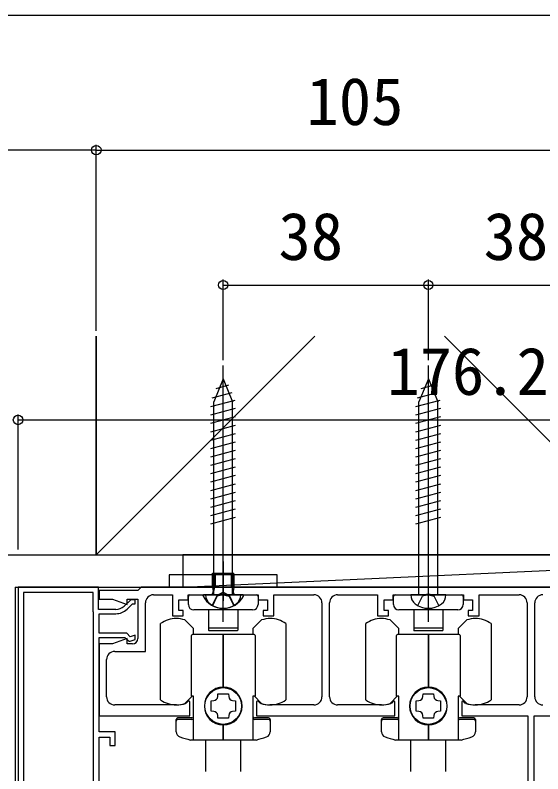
# Model space of a CAD drawing. Units: millimetres, scale not verified. Extents: x -700 to 700, y -1078 to 1074.
# Drawn here: x -539.8 to -442.1, y 555 to 695.6 of the extents above; entities that cross this region are included whole.
import ezdxf
from ezdxf.enums import TextEntityAlignment as Align

# ---------------------------------------------------------------- set-up
doc = ezdxf.new("R2010")
doc.units = ezdxf.units.MM
doc.header["$LTSCALE"] = 6
for name, color, linetype in [('0-3_YKK_11', 7, 'Continuous'), ('0-4_YKK_12', 2, 'Continuous'), ('0-5_YKK_13', 4, 'Continuous'), ('0-7_YKK_D', 6, 'Continuous'), ('0-9_YSS_K', 3, 'Continuous')]:
    doc.layers.add(name, color=color, linetype=linetype)
doc.styles.add('ＭＳ ゴシック', font='')
doc.styles.get('ＭＳ ゴシック').set_extended_font_data('MS Gothic')

msp = doc.modelspace()

# ---------------------------------------------------------------- linework, layer by layer
at = {"layer": '0-3_YKK_11'}
for p, q in [((-482.952, 586.653), (-482.952, 569.253)), ((-481.552, 569.253), (-481.552, 586.653)), ((-444.952, 586.653), (-444.952, 569.253)), ((-443.552, 569.253), (-443.552, 586.653)), ((-522.852, 569.253), (-522.852, 576.153)), ((-509.902, 567.753), (-521.352, 567.753)), ((-484.452, 567.753), (-492.602, 567.753)), ((-471.902, 567.753), (-480.052, 567.753)), ((-446.452, 567.753), (-454.602, 567.753))]:
    msp.add_line(p, q, dxfattribs=at)
for points in [[(-539.252, 589.553), (-539.252, 550.553), (-521.252, 550.553), (-521.252, 553.053), (-522.252, 553.053), (-522.252, 551.553), (-524.252, 551.553), (-524.252, 561.753), (-522.252, 561.753), (-522.252, 560.253), (-521.252, 560.253), (-521.252, 562.753), (-524.252, 562.753), (-524.252, 580.253), (-519.452, 580.253), (-518.752, 579.553), (-518.452, 579.553), (-517.552, 579.853), (-517.552, 580.696), (-518.461, 580.393), (-519.121, 581.053), (-524.252, 581.053), (-524.252, 584.653), (-521.129, 584.653)], [(-521.129, 585.453), (-524.352, 585.453), (-524.352, 589.553), (-539.252, 589.553)], [(-372.052, 589.553), (-516.452, 589.553), (-517.052, 588.953), (-524.252, 588.953), (-524.252, 587.353), (-521.76, 587.353), (-519.052, 586.367), (-519.052, 587.353), (-517.052, 587.353), (-517.052, 580.053)], [(-514.152, 588.153), (-510.652, 588.153), (-510.652, 584.253), (-508.652, 584.253), (-508.652, 585.253), (-509.452, 585.253), (-509.452, 587.253), (-507.752, 587.253), (-507.752, 588.153), (-501.711, 588.153), (-501.527, 588.273), (-500.977, 588.273), (-500.794, 588.153), (-494.752, 588.153), (-494.752, 587.253), (-493.052, 587.253), (-493.052, 585.253), (-493.852, 585.253), (-493.852, 584.253), (-491.852, 584.253), (-491.852, 588.153), (-484.452, 588.153)], [(-480.052, 588.153), (-472.652, 588.153), (-472.652, 584.253), (-470.652, 584.253), (-470.652, 585.253), (-471.452, 585.253), (-471.452, 587.253), (-469.752, 587.253), (-469.752, 588.153), (-463.711, 588.153), (-463.527, 588.273), (-462.977, 588.273), (-462.794, 588.153), (-456.752, 588.153), (-456.752, 587.253), (-455.052, 587.253), (-455.052, 585.253), (-455.852, 585.253), (-455.852, 584.253), (-453.852, 584.253), (-453.852, 588.153), (-446.452, 588.153)], [(-521.352, 577.653), (-515.652, 577.653), (-515.652, 586.653)], [(-519.066, 585.475), (-518.033, 586.453), (-517.552, 586.453), (-517.552, 587.253), (-518.352, 587.253), (-519.616, 586.056)], [(-518.052, 579.053), (-519.052, 579.053), (-519.052, 580.039), (-521.76, 579.053), (-524.252, 579.053), (-524.252, 565.753), (-507.452, 565.753), (-507.452, 568.387), (-507.699, 568.489), (-508.097, 568.091), (-508.218, 568.017)], [(-494.287, 568.017), (-494.407, 568.091), (-494.805, 568.489), (-495.052, 568.387), (-495.052, 565.753), (-469.452, 565.753), (-469.452, 568.387), (-469.699, 568.489), (-470.097, 568.091), (-470.218, 568.017)], [(-456.287, 568.017), (-456.407, 568.091), (-456.805, 568.489), (-457.052, 568.387), (-457.052, 565.753), (-444.852, 565.753), (-444.852, 550.553), (-443.652, 550.553), (-443.652, 565.753), (-431.452, 565.753), (-431.452, 568.387), (-431.699, 568.489), (-432.097, 568.091), (-432.218, 568.017)]]:
    msp.add_lwpolyline(points, dxfattribs=at)
msp.add_lwpolyline([(-538.252, 588.553), (-538.252, 551.553), (-525.252, 551.553), (-525.252, 584.853), (-525.352, 585.053), (-525.352, 588.553)], close=True, dxfattribs=at)
for centre, radius, start, end in [((-514.152, 586.653), 1.5, 90.00001, 179.99999), ((-484.452, 586.653), 1.5, 0.00001, 89.99999), ((-480.052, 586.653), 1.5, 90.00001, 179.99999), ((-446.452, 586.653), 1.5, 0.00001, 89.99999), ((-442.052, 586.653), 1.5, 90.00001, 179.99999), ((-521.129, 587.653), 2.2, 269.99999, 313.45185), ((-521.129, 587.653), 3, 270, 313.45186), ((-518.052, 580.053), 1, 270.00001, 359.99999), ((-521.352, 576.153), 1.5, 90.00001, 179.99999), ((-521.352, 569.253), 1.5, 180.00001, 269.99999), ((-509.902, 573.253), 5.5, 270, 287.83761), ((-492.602, 573.253), 5.5, 252.16239, 270), ((-484.452, 569.253), 1.5, 270.00001, 359.99999), ((-480.052, 569.253), 1.5, 180.00001, 269.99999), ((-471.902, 573.253), 5.5, 270, 287.83761), ((-454.602, 573.253), 5.5, 252.16239, 270), ((-446.452, 569.253), 1.5, 270.00001, 359.99999), ((-442.052, 569.253), 1.5, 180.00001, 269.99999)]:
    msp.add_arc(centre, radius, start, end, dxfattribs=at)
at = {"layer": '0-4_YKK_12'}
for q in [(-362.75, 589.553), (-539.75, 550.553)]:
    msp.add_line((-539.75, 589.553), q, dxfattribs=at)
at = {"layer": '0-5_YKK_13'}
for p, q in [((-501.25, 583.153), (-501.25, 630.653)), ((-463.25, 583.153), (-463.25, 630.653)), ((-501.25, 628.153), (-503, 623.928)), ((-502.569, 626.406), (-500.195, 627.042)), ((-501.25, 628.153), (-499.5, 623.928)), ((-463.25, 628.153), (-465, 623.928)), ((-464.569, 626.406), (-462.195, 627.042)), ((-463.25, 628.153), (-461.5, 623.928)), ((-503.292, 624.659), (-499.616, 625.645)), ((-465.292, 624.659), (-461.616, 625.645)), ((-503.55, 623.037), (-499.037, 624.247)), ((-465.55, 623.037), (-461.037, 624.247)), ((-503.55, 621.485), (-498.95, 622.717)), ((-503, 588.153), (-503, 623.928)), ((-499.5, 588.153), (-499.5, 623.928)), ((-465.55, 621.485), (-460.95, 622.717)), ((-465, 588.153), (-465, 623.928)), ((-461.5, 588.153), (-461.5, 623.928)), ((-503.55, 619.932), (-498.95, 621.164)), ((-465.55, 619.932), (-460.95, 621.164)), ((-503.55, 618.379), (-498.95, 619.611)), ((-465.55, 618.379), (-460.95, 619.611)), ((-503.55, 616.826), (-498.95, 618.058)), ((-465.55, 616.826), (-460.95, 618.058)), ((-503.55, 615.273), (-498.95, 616.505)), ((-465.55, 615.273), (-460.95, 616.505)), ((-503.55, 613.72), (-498.95, 614.953)), ((-465.55, 613.72), (-460.95, 614.953)), ((-503.55, 612.167), (-498.95, 613.4)), ((-465.55, 612.167), (-460.95, 613.4)), ((-503.55, 610.614), (-498.95, 611.847)), ((-465.55, 610.614), (-460.95, 611.847)), ((-503.55, 609.061), (-498.95, 610.294)), ((-465.55, 609.061), (-460.95, 610.294)), ((-503.55, 607.508), (-498.95, 608.741)), ((-465.55, 607.508), (-460.95, 608.741)), ((-503.55, 605.955), (-498.95, 607.188)), ((-465.55, 605.955), (-460.95, 607.188)), ((-503.55, 604.402), (-498.95, 605.635)), ((-465.55, 604.402), (-460.95, 605.635)), ((-503.55, 602.85), (-498.95, 604.082)), ((-465.55, 602.85), (-460.95, 604.082)), ((-503.55, 601.297), (-498.95, 602.529)), ((-465.55, 601.297), (-460.95, 602.529)), ((-501.25, 594.353), (-501.25, 587.053)), ((-503.25, 589.553), (-503.25, 592.153)), ((-503.25, 592.153), (-499.25, 592.153)), ((-503.25, 591.853), (-503.25, 589.553)), ((-502.871, 589.553), (-502.871, 592.153)), ((-502.75, 591.853), (-502.75, 589.553)), ((-501.25, 584.653), (-501.25, 592.954)), ((-499.75, 591.853), (-499.75, 589.553)), ((-499.629, 589.553), (-499.629, 592.153)), ((-499.25, 589.553), (-499.25, 592.153)), ((-499.25, 591.853), (-499.25, 589.553)), ((-503.25, 589.553), (-499.25, 589.553)), ((-503.25, 589.553), (-503.106, 588.741)), ((-502.871, 589.553), (-503.111, 588.538)), ((-499.629, 589.553), (-499.389, 588.538)), ((-499.25, 589.553), (-499.395, 588.741)), ((-507.7, 586.353), (-507.7, 587.853)), ((-507.4, 588.153), (-495.1, 588.153)), ((-497.654, 588.153), (-504.846, 588.153)), ((-498, 588.153), (-504.5, 588.153)), ((-503.3, 586.187), (-502.395, 588.018)), ((-503.2, 586.16), (-502.342, 587.881)), ((-501.25, 588.627), (-502.395, 588.018)), ((-501.25, 588.153), (-502.342, 587.881)), ((-501.25, 588.627), (-500.105, 588.018)), ((-501.25, 588.153), (-500.158, 587.881)), ((-499.3, 586.16), (-500.158, 587.881)), ((-499.2, 586.187), (-500.105, 588.018)), ((-494.8, 587.853), (-494.8, 586.353)), ((-469.7, 586.353), (-469.7, 587.853)), ((-469.4, 588.153), (-457.1, 588.153)), ((-460, 588.153), (-466.5, 588.153)), ((-465.2, 586.16), (-464.342, 587.881)), ((-463.25, 588.153), (-464.342, 587.881)), ((-463.25, 588.153), (-462.158, 587.881)), ((-461.3, 586.16), (-462.158, 587.881)), ((-456.8, 587.853), (-456.8, 586.353)), ((-495.8, 585.353), (-506.7, 585.353)), ((-503.95, 585.353), (-503.95, 582.103)), ((-498.55, 585.353), (-498.55, 582.103)), ((-457.8, 585.353), (-468.7, 585.353)), ((-465.95, 585.353), (-465.95, 582.103)), ((-460.55, 585.353), (-460.55, 582.103)), ((-512.844, 568.68), (-512.844, 582.826)), ((-503.95, 582.103), (-503.95, 581.603)), ((-498.65, 582.003), (-503.85, 582.003)), ((-498.55, 582.103), (-498.55, 581.603)), ((-489.644, 582.826), (-489.644, 568.68)), ((-474.841, 568.68), (-474.841, 582.826)), ((-465.95, 582.103), (-465.95, 581.603)), ((-460.65, 582.003), (-465.85, 582.003)), ((-460.55, 582.103), (-460.55, 581.603)), ((-451.641, 582.826), (-451.641, 568.68)), ((-507.144, 569.353), (-507.144, 580.603)), ((-498.65, 581.503), (-503.85, 581.503)), ((-495.344, 580.603), (-495.344, 569.353)), ((-469.141, 569.353), (-469.141, 580.603)), ((-460.65, 581.503), (-465.85, 581.503)), ((-457.341, 580.603), (-457.341, 569.353)), ((-508.344, 568.016), (-507.007, 569.353)), ((-506.744, 569.353), (-507.144, 569.353)), ((-506.744, 561.253), (-506.744, 569.353)), ((-502.252, 569.298), (-502.214, 569.803)), ((-502.214, 569.803), (-500.274, 569.803)), ((-500.274, 569.803), (-500.235, 569.298)), ((-495.744, 569.353), (-495.744, 561.253)), ((-495.344, 569.353), (-495.744, 569.353)), ((-495.481, 569.353), (-494.144, 568.016)), ((-470.341, 568.016), (-469.004, 569.353)), ((-468.741, 569.353), (-469.141, 569.353)), ((-468.741, 561.253), (-468.741, 569.353)), ((-464.25, 569.298), (-464.211, 569.803)), ((-464.211, 569.803), (-462.271, 569.803)), ((-462.271, 569.803), (-462.233, 569.298)), ((-457.741, 569.353), (-457.741, 561.253)), ((-457.341, 569.353), (-457.741, 569.353)), ((-457.479, 569.353), (-456.141, 568.016)), ((-503.494, 568.523), (-502.989, 568.561)), ((-503.494, 566.583), (-503.494, 568.523)), ((-499.498, 568.561), (-498.994, 568.523)), ((-498.994, 568.523), (-498.994, 566.583)), ((-465.491, 568.523), (-464.987, 568.561)), ((-465.491, 566.583), (-465.491, 568.523)), ((-461.496, 568.561), (-460.991, 568.523)), ((-460.991, 568.523), (-460.991, 566.583)), ((-502.989, 566.545), (-503.494, 566.583)), ((-498.994, 566.583), (-499.498, 566.545)), ((-464.987, 566.545), (-465.491, 566.583)), ((-460.991, 566.583), (-461.496, 566.545)), ((-507.044, 565.353), (-509.644, 565.353)), ((-502.214, 565.303), (-502.252, 565.807)), ((-500.274, 565.303), (-502.214, 565.303)), ((-500.235, 565.807), (-500.274, 565.303)), ((-492.844, 565.353), (-495.444, 565.353)), ((-469.041, 565.353), (-471.641, 565.353)), ((-464.211, 565.303), (-464.25, 565.807)), ((-462.271, 565.303), (-464.211, 565.303)), ((-462.233, 565.807), (-462.271, 565.303)), ((-454.841, 565.353), (-457.441, 565.353)), ((-509.944, 562.772), (-509.944, 565.053)), ((-507.044, 565.053), (-509.644, 565.053)), ((-501.244, 561.253), (-501.244, 564.053)), ((-501.244, 564.053), (-501.244, 561.253)), ((-492.844, 565.053), (-495.444, 565.053)), ((-492.544, 565.053), (-492.544, 562.772)), ((-471.941, 562.772), (-471.941, 565.053)), ((-469.041, 565.053), (-471.641, 565.053)), ((-463.241, 561.253), (-463.241, 564.053)), ((-463.241, 564.053), (-463.241, 561.253)), ((-454.841, 565.053), (-457.441, 565.053)), ((-454.541, 565.053), (-454.541, 562.772)), ((-501.244, 561.253), (-507.321, 561.253)), ((-504.494, 555.419), (-504.494, 561.253)), ((-495.166, 561.253), (-501.244, 561.253)), ((-497.994, 555.419), (-497.994, 561.253)), ((-463.241, 561.253), (-469.319, 561.253)), ((-466.491, 555.419), (-466.491, 561.253)), ((-457.164, 561.253), (-463.241, 561.253)), ((-459.991, 555.419), (-459.991, 561.253))]:
    msp.add_line(p, q, dxfattribs=at)
msp.add_lwpolyline([(-511.25, 589.553), (-491.25, 589.553), (-491.25, 591.853), (-511.25, 591.853)], close=True, dxfattribs=at)
for points in [[(-506.744, 580.803), (-506.744, 581.89), (-508.344, 583.49)], [(-494.144, 583.49), (-495.744, 581.89), (-495.744, 580.803)], [(-468.741, 580.803), (-468.741, 581.89), (-470.341, 583.49)], [(-456.141, 583.49), (-457.741, 581.89), (-457.741, 580.803)], [(-501.244, 571.053), (-501.244, 580.803), (-506.944, 580.803)], [(-495.544, 580.803), (-501.244, 580.803), (-501.244, 571.053)], [(-463.241, 571.053), (-463.241, 580.803), (-468.941, 580.803)], [(-457.541, 580.803), (-463.241, 580.803), (-463.241, 571.053)]]:
    msp.add_lwpolyline(points, dxfattribs=at)
for centre in [(-501.244, 567.553), (-463.241, 567.553)]:
    msp.add_circle(centre, 3.4, dxfattribs=at)
for centre, radius, start, end in [((-507.4, 587.853), 0.3, 90, 180), ((-504.846, 587.999), 0.154, 90, 207.28096), ((-501.25, 589.853), 4.2, 207.28096, 332.71904), ((-502.4, 588.141), 2.1, 179.66112, 232.75083), ((-503.598, 588.653), 0.5, 270, 10.09096), ((-498.902, 588.653), 0.5, 169.90904, 270), ((-500.1, 588.141), 2.1, 307.24917, 0.33888), ((-497.654, 587.999), 0.154, 332.71904, 90), ((-495.1, 587.853), 0.3, 0, 90), ((-469.4, 587.853), 0.3, 90, 180), ((-464.4, 588.141), 2.1, 179.66112, 232.75083), ((-462.1, 588.141), 2.1, 307.24917, 0.33888), ((-457.1, 587.853), 0.3, 0, 90), ((-506.7, 586.353), 1, 180, 270), ((-501.25, 589.653), 4, 232.75083, 307.24917), ((-495.8, 586.353), 1, 270, 0), ((-468.7, 586.353), 1, 180, 270), ((-463.25, 589.653), 4, 232.75083, 307.24917), ((-457.8, 586.353), 1, 270, 0), ((-509.944, 578.753), 5, 90, 125.45054), ((-509.944, 578.753), 5, 71.33708, 90), ((-492.544, 578.753), 5, 90, 108.66292), ((-492.544, 578.753), 5, 54.54946, 90), ((-471.941, 578.753), 5, 90, 125.45054), ((-471.941, 578.753), 5, 71.33708, 90), ((-454.541, 578.753), 5, 90, 108.66292), ((-454.541, 578.753), 5, 54.54946, 90), ((-503.85, 582.103), 0.1, 180, 270), ((-498.65, 582.103), 0.1, 270, 360), ((-465.85, 582.103), 0.1, 180, 270), ((-460.65, 582.103), 0.1, 270, 360), ((-506.944, 580.603), 0.2, 90, 180), ((-503.85, 581.603), 0.1, 180, 270), ((-498.65, 581.603), 0.1, 270, 0), ((-495.544, 580.603), 0.2, 0, 90), ((-468.941, 580.603), 0.2, 90, 180), ((-465.85, 581.603), 0.1, 180, 270), ((-460.65, 581.603), 0.1, 270, 0), ((-457.541, 580.603), 0.2, 0, 90), ((-501.244, 567.553), 3.5, 90, 270), ((-501.244, 567.553), 3.5, 270, 90), ((-463.241, 567.553), 3.5, 90, 270), ((-463.241, 567.553), 3.5, 270, 90), ((-503.05, 569.359), 0.8, 274.33284, 355.66716), ((-499.438, 569.359), 0.8, 184.33284, 265.66716), ((-465.047, 569.359), 0.8, 274.33284, 355.66716), ((-461.436, 569.359), 0.8, 184.33284, 265.66716), ((-509.944, 572.753), 5, 234.54946, 270), ((-509.944, 572.753), 5, 270, 288.66292), ((-492.544, 572.753), 5, 251.33708, 270), ((-492.544, 572.753), 5, 270, 305.45054), ((-471.941, 572.753), 5, 234.54946, 270), ((-471.941, 572.753), 5, 270, 288.66292), ((-454.541, 572.753), 5, 251.33708, 270), ((-454.541, 572.753), 5, 270, 305.45054), ((-503.05, 565.747), 0.8, 4.33284, 85.66716), ((-499.438, 565.747), 0.8, 94.33284, 175.66716), ((-465.047, 565.747), 0.8, 4.33284, 85.66716), ((-461.436, 565.747), 0.8, 94.33284, 175.66716), ((-509.644, 565.053), 0.3, 90, 180), ((-507.044, 565.653), 0.3, 270, 0), ((-507.044, 565.353), 0.3, 270, 0), ((-495.444, 565.653), 0.3, 180, 270), ((-495.444, 565.353), 0.3, 180, 270), ((-492.844, 565.053), 0.3, 0, 90), ((-471.641, 565.053), 0.3, 90, 180), ((-469.041, 565.653), 0.3, 270, 0), ((-469.041, 565.353), 0.3, 270, 0), ((-457.441, 565.653), 0.3, 180, 270), ((-457.441, 565.353), 0.3, 180, 270), ((-454.841, 565.053), 0.3, 0, 90), ((-509.644, 564.753), 0.3, 90, 180), ((-492.844, 564.753), 0.3, 0, 90), ((-471.641, 564.753), 0.3, 90, 180), ((-454.841, 564.753), 0.3, 0, 90), ((-508.944, 562.772), 1, 180, 251.28667), ((-493.544, 562.772), 1, 288.71333, 0), ((-470.941, 562.772), 1, 180, 251.28667), ((-455.541, 562.772), 1, 288.71333, 0), ((-501.244, 585.503), 25, 251.28667, 255.93013), ((-501.244, 585.503), 25, 284.06987, 288.71333), ((-463.241, 585.503), 25, 251.28667, 255.93013), ((-463.241, 585.503), 25, 284.06987, 288.71333)]:
    msp.add_arc(centre, radius, start, end, dxfattribs=at)
at = {"layer": '0-7_YKK_D'}
for p, q in [((-597.25, 695.554), (-347.252, 695.554)), ((-524.75, 670.554), (-584.75, 670.554)), ((-524.75, 637.054), (-524.75, 671.554)), ((-524.75, 637.054), (-524.75, 671.554)), ((-524.75, 670.554), (-419.75, 670.554)), ((-501.25, 631.653), (-501.25, 646.554)), ((-501.25, 645.554), (-463.25, 645.554)), ((-463.25, 631.653), (-463.25, 646.554)), ((-463.25, 631.653), (-463.25, 646.554)), ((-463.25, 645.554), (-425.25, 645.554)), ((-539.252, 596.554), (-539.252, 621.554)), ((-539.252, 620.554), (-363.052, 620.554))]:
    msp.add_line(p, q, dxfattribs=at)
for centre, radius in [((-524.75, 670.554), 0.875), ((-524.75, 670.554), 0.875), ((-501.25, 645.554), 0.85), ((-463.25, 645.554), 0.85), ((-463.25, 645.554), 0.85), ((-539.252, 620.554), 0.875)]:
    msp.add_circle(centre, radius, dxfattribs=at)
at = {"layer": '0-9_YSS_K'}
for p, q in [((-460.25, 636.054), (-419.75, 595.554)), ((-508.752, 589.553), (-378.752, 595.553))]:
    msp.add_line(p, q, dxfattribs=at)
for points in [[(-584.75, 636.054), (-584.75, 595.554), (-524.75, 595.554), (-524.75, 636.054)], [(-484.25, 636.054), (-524.75, 595.554), (-524.75, 636.054)], [(-524.75, 636.054), (-524.75, 595.554), (-419.75, 595.554), (-419.75, 636.054)]]:
    msp.add_lwpolyline(points, dxfattribs=at)
msp.add_lwpolyline([(-508.752, 589.553), (-378.752, 589.553), (-378.752, 595.553), (-508.752, 595.553)], close=True, dxfattribs=at)

# ---------------------------------------------------------------- texts
at = {"layer": '0-7_YKK_D', "style": 'ＭＳ ゴシック'}
for s, p in [('105', (-485.818, 672.554)), ('38', (-491.011, 647.554)), ('38', (-453.011, 647.554)), ('176.2', (-470.857, 622.554))]:
    msp.add_text(s, height=8.798, dxfattribs=at).set_placement(p, align=Align.BOTTOM_LEFT)

doc.saveas('drawing.dxf')
